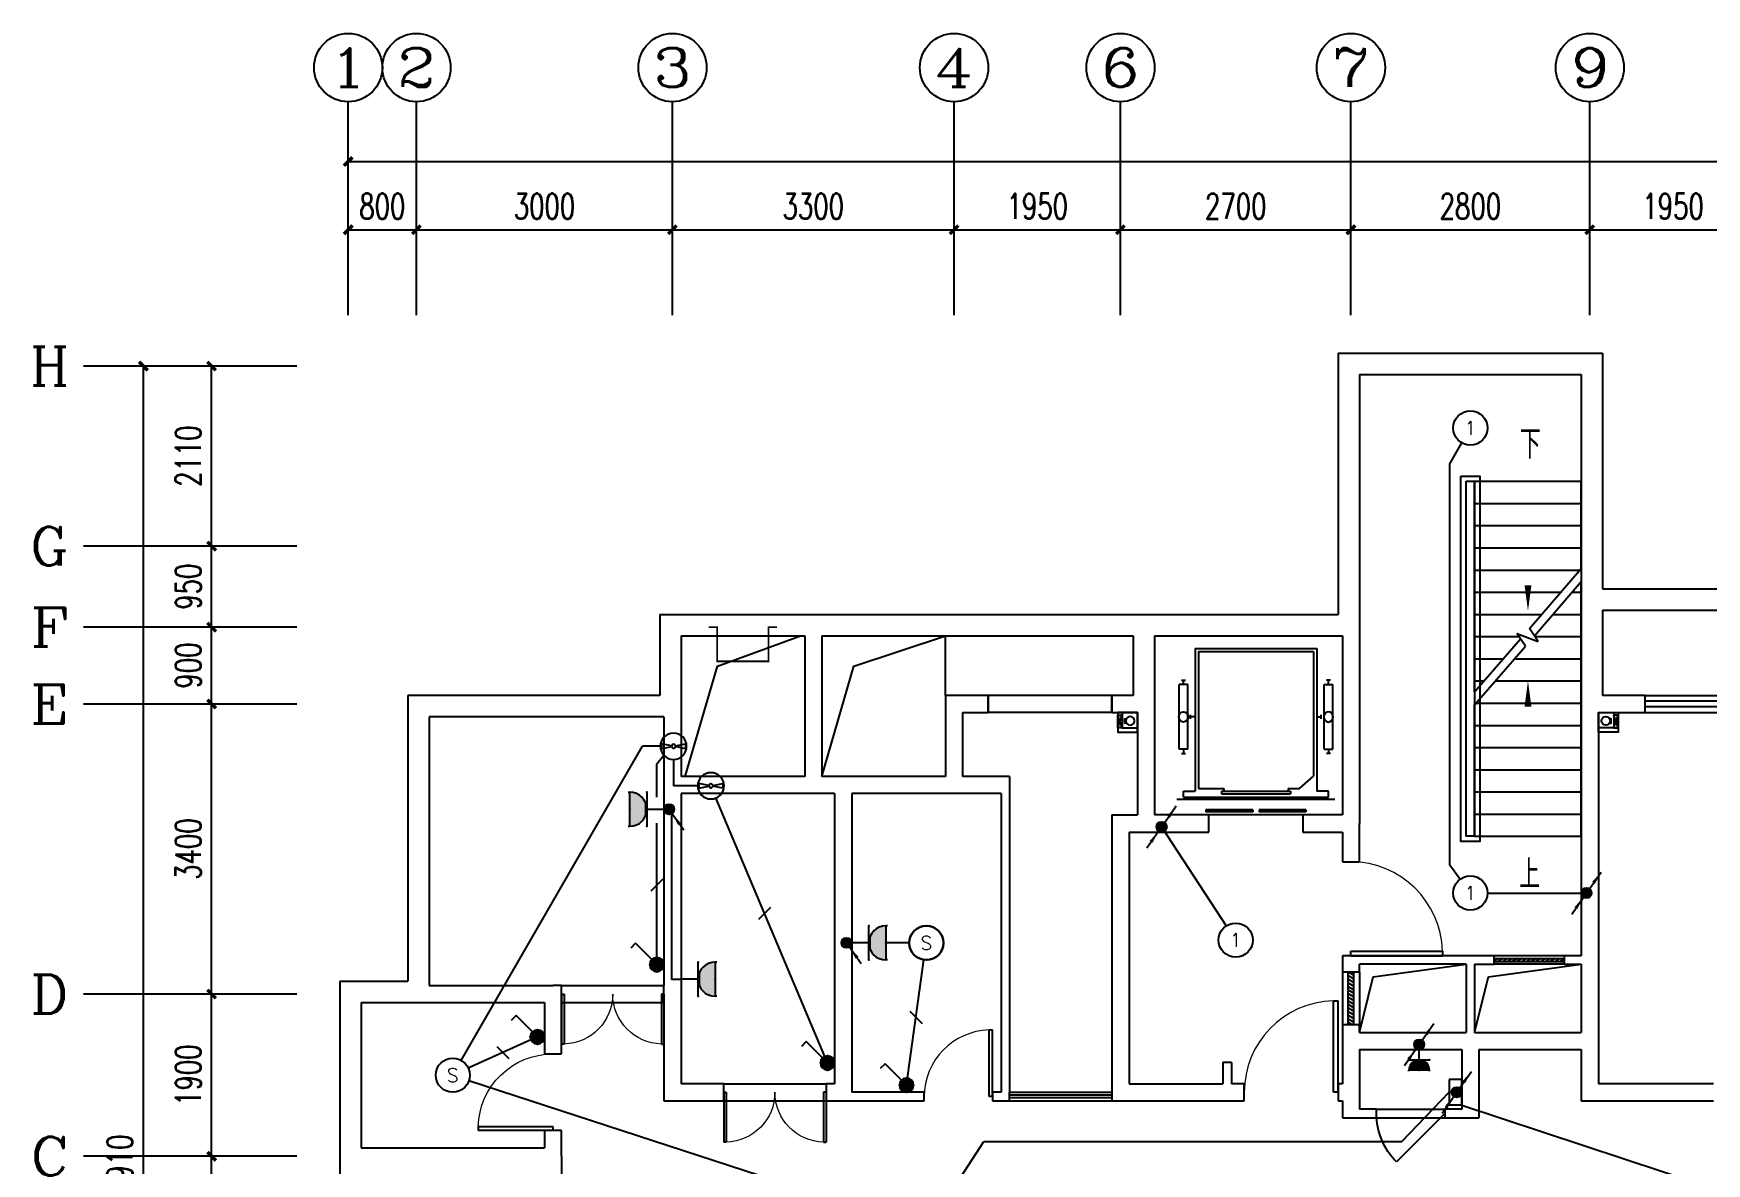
# Model space of a CAD drawing. Extents: x 4483438 to 4539495, y -137448 to -108843.
# Drawn here: x 4483453 to 4503058, y -122086 to -108843 of the extents above; entities that cross this region are included whole.
import ezdxf
from ezdxf.enums import TextEntityAlignment as Align

# ---------------------------------------------------------------- set-up
doc = ezdxf.new("R2010")
doc.units = 0
doc.header["$LTSCALE"] = 1000
doc.header["$MEASUREMENT"] = 0
doc.linetypes.add('2标准层左边户_t8$0$DASH', pattern=[0.35, 0.25, -0.1])
doc.linetypes.add('DASH', pattern=[0.35, 0.25, -0.1])
for name, color, linetype in [('EQUIP', 3, 'Continuous'), ('EQUIP-动力', 3, 'Continuous'), ('EQUIP-照明', 3, 'Continuous'), ('LAYER3', 7, 'Continuous'), ('LVTRY', 7, 'Continuous'), ('TEL_TEXT', 7, 'Continuous'), ('图层1', 7, 'Continuous')]:
    doc.layers.add(name, color=color, linetype=linetype)
doc.styles.add('_TCH_AXIS', font='COMPLEX', dxfattribs={"bigfont": 'GBCBIG'})
doc.styles.add('_TCH_DIM', font='SIMPLEX', dxfattribs={"bigfont": 'GBCBIG'})
doc.styles.add('_TCH_DIM_T3', font='SIMPLEX', dxfattribs={"width": 0.705882, "bigfont": 'GBCBIG'})
doc.styles.add('_TEL_ATTDEF', font='simplex.shx', dxfattribs={"width": 0.8, "height": 3, "bigfont": 'hztxt.shx'})
doc.styles.add('_TEL_DIM', font='SIMPLEX', dxfattribs={"width": 0.8, "height": 3.5, "bigfont": 'HZTXT'})
doc.styles.add('DIM_FONT', font='SIMPLEX', dxfattribs={"width": 0.7, "bigfont": 'GBCBIG'})
doc.styles.get("Standard").update_dxf_attribs({"font": 'gbenor.shx', "bigfont": 'gbcbig.shx'})

# ---------------------------------------------------------------- blocks, each defined once
blk = doc.blocks.new('A$C218D6D86')
at = {"linetype": '2标准层左边户_t8$0$DASH', "ltscale": 10}
for p, q in [((230, 550), (180, 700)), ((180, 550), (230, 700))]:
    blk.add_line(p, q, dxfattribs=at)
for points in [[(230, 730), (230, 500), (0, 500)], [(180, 730), (180, 550), (0, 550)]]:
    blk.add_lwpolyline(points)
blk.add_lwpolyline([(139, 608), (149, 608), (149, 658), (139, 658)], close=True)
blk.add_lwpolyline([(230, 550), (230, 700), (180, 700), (180, 550)], close=True, dxfattribs=at)
at = {"ltscale": 30}
blk.add_circle((87, 634), 50, dxfattribs=at)
at = {"layer": 'Defpoints', "color": 250}
blk.add_lwpolyline([(0, 500), (0, 730), (230, 730)], dxfattribs=at)
blk = doc.blocks.new('$equip$00001237')
for p, q in [((-0.5, 1.05), (-0.5, 1)), ((-0.5, 1), (0.5, 1)), ((0.5, 1.05), (0.5, 1)), ((0.5, 0.5), (-0.5, 0.5)), ((0, 0.5), (0, 0))]:
    blk.add_line(p, q)
blk.add_arc((0, 1), 0.5, 180, 0)
for p in [(0, 1), (-0.5, 0.5), (0.5, 0.5), (0, 0)]:
    blk.add_point(p)
for points in [[(0.433, 0.75), (-0.433, 0.75), (0.5, 1), (-0.5, 1)], [(0.25, 0.567), (-0.25, 0.567), (0.433, 0.75), (-0.433, 0.75)], [(0, 0.5), (0, 0.5), (0.25, 0.567), (-0.25, 0.567)]]:
    blk.add_solid(points)
at = {"flags": 9}
blk.add_attdef('A', (0, 0), '', height=0.00002, dxfattribs=at)
blk = doc.blocks.new('$equip$00001962')
for p, q in [((0.147, 0.356), (0.625, 0.833)), ((0.625, 0.833), (0.766, 0.692))]:
    blk.add_line(p, q)
blk.add_circle((0, 0.208), 0.208)
for p in [(-0.208, 0.208), (0, 0.417), (0, 0), (0.208, 0.208)]:
    blk.add_point(p)
for points in [[(-0.18, 0.313), (0.18, 0.313), (-0.208, 0.208), (0.208, 0.208)], [(-0.18, 0.104), (0.18, 0.104), (-0.208, 0.208), (0.208, 0.208)], [(-0.104, 0.389), (0.104, 0.389), (-0.18, 0.313), (0.18, 0.313)], [(-0.104, 0.028), (0.104, 0.028), (-0.18, 0.104), (0.18, 0.104)], [(0, 0.417), (0, 0.417), (-0.104, 0.389), (0.104, 0.389)], [(0, 0), (0, 0), (-0.104, 0.028), (0.104, 0.028)]]:
    blk.add_solid(points)
at = {"layer": 'TEL_TEXT', "style": '_TEL_DIM', "flags": 1}
blk.add_attdef('A', text='', height=0.00002, dxfattribs=at).set_placement((0, 0), align=Align.MIDDLE_CENTER)
blk = doc.blocks.new('A$C71E732F8')
at = {"layer": '图层1', "color": 3}
for p, q in [((0, 300), (150, 300)), ((0, 0), (0, 300)), ((150, 300), (150, 0)), ((0, 0), (150, 0))]:
    blk.add_line(p, q, dxfattribs=at)
blk = doc.blocks.new('$equip$00001838')
blk.add_circle((0, 0), 0.5)
at = {"color": 7, "style": '_TEL_DIM'}
blk.add_attdef('$TEXT$', text='', height=0.4, dxfattribs=at).set_placement((0, 0), align=Align.MIDDLE_CENTER)
at = {"color": 7, "style": '_TEL_DIM', "flags": 1}
blk.add_attdef('A', text='', height=0.00002, dxfattribs=at).set_placement((0, 0), align=Align.MIDDLE_CENTER)
blk = doc.blocks.new('$equip$00002837')
blk.add_lwpolyline([(0.5, 0, 1), (-0.5, 0, 1), (0.5, 0, -0.854586)], format="xyb")
blk.add_circle((0, 0), 0.5)
for p in [(0, 0.5), (-0.5, 0), (0.5, 0), (0, -0.5)]:
    blk.add_point(p)
at = {"color": 7, "style": '_TEL_DIM'}
blk.add_attdef('$TEXT$', text='', height=0.4, dxfattribs=at).set_placement((0, 0), align=Align.MIDDLE_CENTER)
at = {"color": 7, "style": '_TEL_DIM', "flags": 1}
for tag in ['A', 'REMARK']:
    blk.add_attdef(tag, text='', height=0.00002, dxfattribs=at).set_placement((0, 0), align=Align.MIDDLE_CENTER)
blk = doc.blocks.new('_LINKPT1')
blk.add_line((0, 0), (0, 0))
blk = doc.blocks.new('M_Z12BAD')
for p, q in [((-0.625, 0.13), (-0.102, 0.021)), ((-0.625, -0.13), (-0.625, 0.13)), ((0.625, 0.13), (0.102, 0.021)), ((0.625, -0.13), (0.625, 0.13)), ((-0.102, -0.021), (-0.625, -0.13)), ((0.102, -0.021), (0.625, -0.13))]:
    blk.add_line(p, q)
for radius in [0.688, 0.104]:
    blk.add_circle((0, 0), radius)
for p in [(-0.688, 0), (0, 0.688), (0.688, 0), (0, -0.688)]:
    blk.add_blockref('_LINKPT1', p)
at = {"style": 'DIM_FONT', "width": 0.8, "flags": 9}
blk.add_attdef('A', (0, 0), '', height=0.0000125, dxfattribs=at)
blk = doc.blocks.new('_ArchTick')
at = {"color": 0, "linetype": 'ByBlock', "const_width": 0.4}
blk.add_lwpolyline([(-0.5, -0.5), (0.5, 0.5)], dxfattribs=at)
blk = doc.blocks.new('$WINLIB2D$00000039')
at = {"color": 0}
for points in [[(-0.5, 0.5), (-0.5, -0.5)], [(0.5, 0.5), (-0.5, 0.5)], [(0.5, -0.5), (0.5, 0.5)], [(-0.5, 0.167), (0.5, 0.167)], [(-0.452, -0.167), (-0.5, 0.084)], [(-0.384, -0.167), (-0.448, 0.167)], [(-0.316, -0.167), (-0.38, 0.167)], [(-0.248, -0.167), (-0.312, 0.167)], [(-0.18, -0.167), (-0.244, 0.167)], [(-0.112, -0.167), (-0.176, 0.167)], [(-0.044, -0.167), (-0.108, 0.167)], [(0.024, -0.167), (-0.04, 0.167)], [(0.092, -0.167), (0.028, 0.167)], [(0.16, -0.167), (0.096, 0.167)], [(0.228, -0.167), (0.164, 0.167)], [(0.296, -0.167), (0.232, 0.167)], [(0.364, -0.167), (0.3, 0.167)], [(0.432, -0.167), (0.368, 0.167)], [(0.5, -0.167), (0.436, 0.167)], [(-0.5, -0.167), (0.5, -0.167)], [(0.5, -0.5), (-0.5, -0.5)]]:
    blk.add_lwpolyline(points, dxfattribs=at)
blk = doc.blocks.new('$DorLib2D$00000114')
at = {"color": 0}
blk.add_line((0.5, 0), (-0.207, 0.707), dxfattribs=at)
blk.add_arc((0.5, 0), 1, 135, 180, dxfattribs=at)
blk = doc.blocks.new('$DorLib2D$00000001')
for p, q in [((0.45, 0.975), (0.5, 0.975)), ((0.45, 0), (0.45, 0.975)), ((0.5, 0), (0.5, 0.975)), ((0.5, 0), (0.45, 0))]:
    blk.add_line(p, q)
at = {"lineweight": 13}
blk.add_arc((0.475, 0), 0.975, 91.4693, 180, dxfattribs=at)
blk = doc.blocks.new('$DORLIB2D$00000127')
at = {"color": 0}
for points in [[(-0.533, 0.795), (-0.533, 0.69)], [(-0.033, 0.795), (-0.533, 0.795)], [(-0.033, 0.795), (-0.033, 0.69)], [(0.533, 0.795), (0.033, 0.795)], [(0.033, 0.795), (0.033, 0.69)], [(0.533, 0.795), (0.533, 0.69)], [(-0.033, 0.69), (-0.533, 0.69)], [(0.533, 0.69), (0.033, 0.69)], [(0.5, 0.5), (-0.5, 0.5)]]:
    blk.add_lwpolyline(points, dxfattribs=at)
blk = doc.blocks.new('$TCHSYS$WIN2D')
for p, q in [((-0.5, 0.5), (0.5, 0.5)), ((0.5, 0.167), (-0.5, 0.167)), ((0.5, -0.167), (-0.5, -0.167)), ((-0.5, -0.5), (0.5, -0.5))]:
    blk.add_line(p, q)
blk = doc.blocks.new('$DorLib2D$00000002')
for p, q in [((-0.5, 0), (-0.5, 0.4875)), ((-0.475, 0.4875), (-0.5, 0.4875)), ((-0.475, 0), (-0.475, 0.4875)), ((0.475, 0), (0.475, 0.4875)), ((0.475, 0.4875), (0.5, 0.4875)), ((0.5, 0), (0.5, 0.4875)), ((-0.5, 0), (-0.475, 0)), ((0.5, 0), (0.475, 0))]:
    blk.add_line(p, q)
at = {"lineweight": 13}
for centre, start, end in [((-0.4875, 0), 0, 88.53072), ((0.4875, 0), 91.46928, 180)]:
    blk.add_arc(centre, 0.4875, start, end, dxfattribs=at)
blk = doc.blocks.new('$TCHSYS$DOOR2D')
for p, q in [((0.45, 0.975), (0.5, 0.975)), ((0.45, 0), (0.45, 0.975)), ((0.5, 0), (0.5, 0.975)), ((0.5, 0), (0.45, 0))]:
    blk.add_line(p, q)
at = {"lineweight": 13}
blk.add_arc((0.475, 0), 0.975, 91.4693, 180, dxfattribs=at)

msp = doc.modelspace()

# ---------------------------------------------------------------- hatches: boundary and pattern name
at = {"layer": 'LAYER3'}
h = msp.add_hatch(color=0, dxfattribs=at)
edge = h.paths.add_edge_path()
edge.add_arc((4490901, -117934), 60, 0, 360)
h = msp.add_hatch(color=0, dxfattribs=at)
edge = h.paths.add_edge_path()
edge.add_arc((4496672, -118141), 60, 0, 360)
h = msp.add_hatch(color=0, dxfattribs=at)
edge = h.paths.add_edge_path()
edge.add_arc((4501651, -118916), 60, 0, 360)
h = msp.add_hatch(color=0, dxfattribs=at)
edge = h.paths.add_edge_path()
edge.add_arc((4492981, -119500), 60, 0, 360)
h = msp.add_hatch(color=0, dxfattribs=at)
edge = h.paths.add_edge_path()
edge.add_arc((4499691, -120691), 60, 0, 360)
h = msp.add_hatch(color=0, dxfattribs=at)
edge = h.paths.add_edge_path()
edge.add_arc((4500131, -121251), 60, 0, 360)

# ---------------------------------------------------------------- linework, layer by layer
at = {"color": 7}
for p, q in [((4487141, -112143), (4487141, -109643)), ((4487941, -112143), (4487941, -109643)), ((4490941, -112143), (4490941, -109643)), ((4494241, -112143), (4494241, -109643)), ((4496191, -112143), (4496191, -109643)), ((4498891, -112143), (4498891, -109643)), ((4501691, -112143), (4501691, -109643)), ((4487141, -112143), (4487141, -110093)), ((4487141, -110343), (4534341, -110343)), ((4487141, -112143), (4487141, -110893)), ((4487941, -112143), (4487941, -110893)), ((4487941, -112143), (4487941, -110893)), ((4490941, -112143), (4490941, -110893)), ((4490941, -112143), (4490941, -110893)), ((4494241, -112143), (4494241, -110893)), ((4494241, -112143), (4494241, -110893)), ((4496191, -112143), (4496191, -110893)), ((4496191, -112143), (4496191, -110893)), ((4498891, -112143), (4498891, -110893)), ((4498891, -112143), (4498891, -110893)), ((4501691, -112143), (4501691, -110893)), ((4501691, -112143), (4501691, -110893)), ((4487141, -111143), (4487941, -111143)), ((4487941, -111143), (4490941, -111143)), ((4490941, -111143), (4494241, -111143)), ((4494241, -111143), (4496191, -111143)), ((4496191, -111143), (4498891, -111143)), ((4498891, -111143), (4501691, -111143)), ((4501691, -111143), (4503641, -111143)), ((4498741, -112591), (4498741, -115651)), ((4498741, -112591), (4501841, -112591)), ((4501841, -112591), (4501841, -115351)), ((4486541, -112741), (4484041, -112741)), ((4486541, -112741), (4484491, -112741)), ((4484741, -131651), (4484741, -112741)), ((4486541, -112741), (4485291, -112741)), ((4485541, -114851), (4485541, -112741)), ((4498991, -112841), (4498991, -115801)), ((4498991, -112841), (4501591, -112841)), ((4501591, -112841), (4501591, -115451)), ((4500341, -116557), (4500341, -114091)), ((4500341, -114091), (4501591, -114091)), ((4501591, -115113), (4501591, -114091)), ((4500341, -114351), (4501591, -114351)), ((4500341, -114611), (4501591, -114611)), ((4486541, -114851), (4484041, -114851)), ((4486541, -114851), (4485291, -114851)), ((4486541, -114851), (4485291, -114851)), ((4485541, -115801), (4485541, -114851)), ((4500341, -114871), (4501591, -114871)), ((4500341, -115131), (4501575, -115131)), ((4500983, -115816), (4501591, -115113)), ((4501041, -115901), (4501591, -115266)), ((4501591, -118251), (4501591, -115266)), ((4500341, -115391), (4501350, -115391)), ((4501482, -115391), (4501591, -115391)), ((4501591, -115451), (4501591, -116701)), ((4501841, -115351), (4503791, -115351)), ((4490791, -115651), (4490791, -116601)), ((4490791, -115651), (4492591, -115651)), ((4492591, -115651), (4496491, -115651)), ((4496491, -115651), (4498741, -115651)), ((4500341, -115651), (4501125, -115651)), ((4501257, -115651), (4501591, -115651)), ((4501841, -115601), (4503541, -115601)), ((4501841, -115601), (4501841, -116601)), ((4486541, -115801), (4484041, -115801)), ((4486541, -115801), (4485291, -115801)), ((4486541, -115801), (4485291, -115801)), ((4485541, -116701), (4485541, -115801)), ((4498991, -115801), (4498991, -118101)), ((4501087, -115970), (4500983, -115816)), ((4491041, -115901), (4491041, -116701)), ((4491041, -115901), (4492491, -115901)), ((4492491, -115901), (4492491, -117551)), ((4492691, -115901), (4496341, -115901)), ((4492691, -115901), (4492691, -117551)), ((4494141, -116601), (4494141, -115901)), ((4496341, -115901), (4496341, -116601)), ((4496591, -115901), (4496591, -116701)), ((4496591, -115901), (4498791, -115901)), ((4497064, -116049), (4498493, -116049)), ((4497064, -116049), (4497064, -117724)), ((4498493, -116049), (4498493, -117724)), ((4498791, -115901), (4498791, -118001)), ((4500341, -115911), (4500861, -115911)), ((4500341, -116557), (4500878, -115936)), ((4500341, -116709), (4500936, -116022)), ((4500936, -116022), (4500836, -115874)), ((4500836, -115874), (4501087, -115970)), ((4501047, -115911), (4501591, -115911)), ((4497106, -116087), (4498451, -116087)), ((4497106, -116087), (4497106, -117693)), ((4498451, -116087), (4498451, -117545)), ((4500341, -116171), (4500675, -116171)), ((4500807, -116171), (4501591, -116171)), ((4496906, -116423), (4496952, -116423)), ((4496929, -116473), (4496929, -116423)), ((4498651, -116423), (4498605, -116423)), ((4498628, -116473), (4498628, -116423)), ((4500341, -116431), (4500449, -116431)), ((4500582, -116431), (4501591, -116431)), ((4490791, -116601), (4487841, -116601)), ((4487841, -116601), (4487841, -119951)), ((4494141, -116601), (4494141, -117551)), ((4494641, -116601), (4494141, -116601)), ((4494641, -116801), (4494641, -116601)), ((4496091, -116601, 800), (4494641, -116601, 800)), ((4496341, -116601), (4496091, -116601)), ((4496091, -116601), (4496091, -116801)), ((4496879, -117230), (4496879, -116473)), ((4496979, -116473), (4496879, -116473)), ((4496979, -117230), (4496979, -116473)), ((4498578, -117230), (4498578, -116473)), ((4498578, -116473), (4498678, -116473)), ((4498678, -117230), (4498678, -116473)), ((4502341, -116601), (4501841, -116601)), ((4502341, -116801), (4502341, -116601)), ((4486541, -116701), (4484041, -116701)), ((4486541, -116701), (4485291, -116701)), ((4486541, -116701), (4485291, -116701)), ((4485541, -120101), (4485541, -116701)), ((4491041, -116701), (4491041, -117551)), ((4494341, -116801), (4494341, -117551)), ((4494341, -116801), (4494641, -116801)), ((4496091, -116801, 800), (4494641, -116801, 800)), ((4496091, -116801), (4496391, -116801)), ((4496391, -116801), (4496391, -118001)), ((4496591, -116701), (4496591, -118001)), ((4497013, -116875), (4497013, -116829)), ((4498544, -116875), (4498544, -116829)), ((4500341, -118251), (4500341, -116709)), ((4500357, -116691), (4501591, -116691)), ((4501591, -116701), (4501591, -119651)), ((4501791, -116801), (4502341, -116801)), ((4501791, -116801), (4501791, -119751)), ((4490841, -116851), (4488091, -116851)), ((4488091, -116851), (4488091, -120001)), ((4490841, -116851), (4490841, -117651)), ((4497064, -116852), (4497013, -116852)), ((4498493, -116852), (4498544, -116852)), ((4500341, -116951), (4501591, -116951)), ((4496979, -117230), (4496879, -117230)), ((4496929, -117230), (4496929, -117281)), ((4498578, -117230), (4498678, -117230)), ((4498628, -117230), (4498628, -117281)), ((4500341, -117211), (4501591, -117211)), ((4496906, -117281), (4496952, -117281)), ((4498651, -117281), (4498605, -117281)), ((4492491, -117551), (4491041, -117551)), ((4492841, -117551), (4492691, -117551)), ((4494141, -117551), (4492841, -117551)), ((4494891, -117551), (4494341, -117551)), ((4494891, -117551), (4494891, -121251)), ((4498288, -117693), (4498451, -117545)), ((4500341, -117471), (4501591, -117471)), ((4490841, -117651), (4490841, -120001)), ((4491041, -117751), (4491041, -120101)), ((4492591, -117751), (4491041, -117751)), ((4492841, -117751), (4492591, -117751)), ((4492841, -117751), (4492841, -121151)), ((4493041, -117751), (4493041, -121251)), ((4494241, -117751), (4493041, -117751)), ((4494791, -117751), (4494241, -117751)), ((4494791, -117751), (4494791, -121251)), ((4496853, -117817), (4498703, -117817)), ((4496929, -117724), (4497064, -117724)), ((4496929, -117794), (4496929, -117724)), ((4496929, -117794), (4498628, -117794)), ((4497106, -117693), (4497400, -117693)), ((4497375, -117724), (4498182, -117724)), ((4497375, -117724), (4497375, -117755)), ((4497375, -117755), (4498182, -117755)), ((4497400, -117693), (4497400, -117724)), ((4498157, -117693), (4498288, -117693)), ((4498157, -117693), (4498157, -117724)), ((4498182, -117724), (4498182, -117755)), ((4498628, -117724), (4498493, -117724)), ((4498628, -117794), (4498628, -117724)), ((4500341, -117731), (4501591, -117731)), ((4496091, -118001), (4496091, -121251)), ((4496091, -118001), (4496391, -118001)), ((4497228, -118001), (4496591, -118001)), ((4497228, -118201), (4497228, -118001)), ((4498791, -118001), (4498328, -118001)), ((4498328, -118001), (4498328, -118201)), ((4500341, -117991), (4501591, -117991)), ((4496291, -118201), (4496291, -121151)), ((4496291, -118201), (4496491, -118201)), ((4496491, -118201), (4497228, -118201)), ((4498328, -118201), (4498791, -118201)), ((4498791, -118201), (4498791, -118551)), ((4498991, -118551), (4498991, -118101)), ((4500341, -118251), (4501591, -118251)), ((4498791, -118551), (4498991, -118551)), ((4498991, -119651), (4498791, -119651)), ((4498791, -119651), (4498791, -119751)), ((4498791, -119751), (4498791, -119841)), ((4500292, -119651), (4498991, -119651)), ((4498991, -119841), (4498991, -119751)), ((4500241, -119751), (4498991, -119751)), ((4500241, -119751), (4500241, -120551)), ((4500571, -119651), (4500292, -119651)), ((4500341, -119751), (4500571, -119751)), ((4500341, -119751), (4500341, -120551)), ((4500571, -119751), (4500571, -119651)), ((4501591, -119651), (4501391, -119651)), ((4501391, -119651), (4501391, -119751)), ((4501391, -119751), (4501591, -119751)), ((4501591, -119751), (4501591, -120551)), ((4501791, -119751), (4501791, -120651)), ((4487041, -119951), (4487041, -122001)), ((4487041, -119951), (4487841, -119951)), ((4498791, -119841), (4498991, -119841)), ((4486541, -120101), (4484041, -120101)), ((4486541, -120101), (4485291, -120101)), ((4486541, -120101), (4485291, -120101)), ((4485541, -122001), (4485541, -120101)), ((4488091, -120001), (4489541, -120001)), ((4489641, -120001), (4489541, -120001)), ((4489641, -120001), (4490841, -120001)), ((4489641, -120201), (4489641, -120001)), ((4490841, -120201), (4490841, -120001)), ((4491041, -120101), (4491041, -121151)), ((4487291, -120201), (4487291, -121901)), ((4487291, -120201), (4487941, -120201)), ((4487941, -120201), (4489441, -120201)), ((4489441, -120201), (4489441, -120801)), ((4489641, -120201), (4490841, -120201)), ((4489641, -120801), (4489641, -120201)), ((4490841, -120201), (4490841, -121351)), ((4498991, -120461), (4498791, -120461)), ((4498791, -120461), (4498791, -120651)), ((4498991, -120551), (4498991, -120461)), ((4498991, -120551), (4500241, -120551)), ((4500341, -120551), (4501591, -120551)), ((4498791, -120651), (4498791, -121151)), ((4498991, -120751), (4500191, -120751)), ((4498991, -120751), (4498991, -121251)), ((4500191, -120751), (4500191, -121451)), ((4500391, -120751), (4501591, -120751)), ((4500391, -120751), (4500391, -121551)), ((4501591, -120751), (4501591, -121351)), ((4501791, -120651), (4501791, -121151)), ((4489441, -120801), (4489641, -120801)), ((4497391, -120901), (4497391, -121151)), ((4497491, -120901), (4497391, -120901)), ((4497491, -120901), (4497491, -121151)), ((4491541, -121151), (4491041, -121151)), ((4491541, -121151), (4492741, -121151)), ((4491541, -121351), (4491541, -121151)), ((4492841, -121151), (4492741, -121151)), ((4492741, -121151), (4492741, -121351)), ((4496291, -121151), (4497391, -121151)), ((4497641, -121151), (4497491, -121151)), ((4497641, -121351), (4497641, -121151)), ((4498791, -121151), (4498741, -121151)), ((4498741, -121151), (4498741, -121351)), ((4503141, -121151), (4501791, -121151)), ((4490841, -121351), (4491541, -121351)), ((4491541, -121351), (4492741, -121351)), ((4492741, -121351), (4492841, -121351)), ((4492841, -121351), (4493891, -121351)), ((4493891, -121251), (4493041, -121251)), ((4493891, -121351), (4493891, -121251)), ((4494791, -121251), (4494691, -121251)), ((4494691, -121251), (4494691, -121351)), ((4494691, -121351), (4494791, -121351)), ((4494791, -121351), (4494891, -121351)), ((4494891, -121351), (4494891, -121251)), ((4496091, -121251), (4496091, -121351)), ((4496091, -121351), (4496191, -121351)), ((4496191, -121351), (4497391, -121351)), ((4497391, -121351), (4497641, -121351)), ((4498741, -121351), (4498791, -121351)), ((4498791, -121351), (4498791, -121551)), ((4498991, -121251), (4498991, -121451)), ((4501591, -121351), (4503141, -121351)), ((4498791, -121551), (4499191, -121551)), ((4499191, -121451), (4498991, -121451)), ((4499191, -121551), (4499191, -121451)), ((4499191, -121451), (4499991, -121451)), ((4499191, -121551), (4499991, -121551)), ((4500191, -121451), (4499991, -121451)), ((4499991, -121451), (4499991, -121551)), ((4499991, -121551), (4500391, -121551)), ((4489641, -121701), (4489441, -121701)), ((4489441, -121701), (4489441, -121901)), ((4489641, -122001), (4489641, -121701)), ((4487291, -121901), (4489441, -121901)), ((4486541, -122001), (4484041, -122001)), ((4486541, -122001), (4485291, -122001)), ((4486541, -122001), (4485291, -122001)), ((4485541, -123801), (4485541, -122001)), ((4487041, -122001), (4487041, -123801)), ((4489641, -122001), (4489641, -122551))]:
    msp.add_line(p, q, dxfattribs=at)
at = {"color": 7, "linetype": 'DASH'}
for p, q in [((4494641, -116601), (4494641, -116801)), ((4496091, -116801), (4496091, -116601))]:
    msp.add_line(p, q, dxfattribs=at)
at = {"color": 7}
for points in [[(4500966, -113931, 0, 0, 0), (4500966, -115611, 0, 80, 0), (4500966, -115311, 0, 0, 0)], [(4500966, -118411, 0, 0, 0), (4500966, -116431, 0, 80, 0), (4500966, -116731, 0, 0, 0)]]:
    msp.add_lwpolyline(points, format="xyseb", dxfattribs=at)
for points in [[(4500181, -114031), (4500401, -114031), (4500401, -118311), (4500181, -118311)], [(4500241, -114091), (4500341, -114091), (4500341, -118251), (4500241, -118251)]]:
    msp.add_lwpolyline(points, close=True, dxfattribs=at)
at = {"color": 7, "const_width": 20}
msp.add_lwpolyline([(4491366, -115801), (4491466, -115801), (4491466, -116201), (4492066, -116201), (4492066, -115801), (4492166, -115801)], dxfattribs=at)
at = {"color": 7}
for points in [[(4491091, -117551), (4491468, -116256), (4492441, -115901)], [(4492691, -117551), (4493068, -116256), (4494141, -115901)], [(4498991, -120551), (4499152, -119900), (4500241, -119751)], [(4500341, -120551), (4500502, -119900), (4501591, -119751)]]:
    msp.add_lwpolyline(points, dxfattribs=at)
for centre in [(4487141, -109243), (4487941, -109243), (4490941, -109243), (4494241, -109243), (4496191, -109243), (4498891, -109243), (4501691, -109243)]:
    msp.add_circle(centre, 400, dxfattribs=at)
msp.add_ellipse((4496929, -116852), major_axis=(0, -60.1), ratio=0.918919, start_param=-1.570796, end_param=4.712389, dxfattribs=at)
at = {"color": 7, "extrusion": (0, 0, -1)}
msp.add_ellipse((4498628, -116852), major_axis=(0, -60.1), ratio=0.918919, start_param=-1.570796, end_param=4.712389, dxfattribs=at)
at = {"layer": 'LAYER3', "color": 0}
for p, q in [((4491073, -118179), (4490935, -117983)), ((4496707, -118092), (4496844, -117896)), ((4496500, -118387), (4496638, -118190)), ((4501685, -118867), (4501823, -118671)), ((4501479, -119162), (4501616, -118965)), ((4493153, -119745), (4493015, -119549)), ((4499725, -120642), (4499863, -120446)), ((4499518, -120937), (4499656, -120740)), ((4500165, -121202), (4500303, -121006)), ((4499959, -121497), (4500096, -121300))]:
    msp.add_line(p, q, dxfattribs=at)
for points in [[(4490935, -117983, 0, 40, 0), (4491024, -118109, 40, 40, 0)], [(4496844, -117896, 0, 40, 0), (4496756, -118022, 40, 40, 0)], [(4496638, -118190, 0, 40, 0), (4496549, -118317, 40, 40, 0)], [(4501823, -118671, 0, 40, 0), (4501734, -118797, 40, 40, 0)], [(4501616, -118965, 0, 40, 0), (4501528, -119092, 40, 40, 0)], [(4493015, -119549, 0, 40, 0), (4493104, -119675, 40, 40, 0)], [(4499863, -120446, 0, 40, 0), (4499774, -120572, 40, 40, 0)], [(4499656, -120740, 0, 40, 0), (4499567, -120867, 40, 40, 0)], [(4500303, -121006, 0, 40, 0), (4500214, -121132, 40, 40, 0)], [(4500096, -121300, 0, 40, 0), (4500008, -121427, 40, 40, 0)]]:
    msp.add_lwpolyline(points, format="xyseb", dxfattribs=at)
for centre in [(4490901, -117934), (4496672, -118141), (4501651, -118916), (4492981, -119500), (4499691, -120691), (4500131, -121251)]:
    msp.add_circle(centre, 60, dxfattribs=at)
at = {"layer": 'TEL_TEXT', "color": 0}
for p, q in [((4490828, -118754), (4490687, -118896)), ((4492091, -119085), (4491949, -119227)), ((4493723, -120302), (4493865, -120444)), ((4488882, -120715), (4489024, -120857))]:
    msp.add_line(p, q, dxfattribs=at)
at = {"layer": '图层1', "color": 4}
for p, q in [((4500049, -113888), (4500191, -113640)), ((4500049, -118590), (4500049, -113888)), ((4488466, -120878), (4490588, -117196)), ((4490799, -117196), (4490588, -117196)), ((4490758, -117404), (4490841, -117302)), ((4490758, -117793), (4490758, -117404)), ((4490953, -117350), (4490953, -117660)), ((4491237, -117660), (4490953, -117660)), ((4492758, -120908), (4491450, -117802)), ((4490931, -117944), (4490931, -119929)), ((4490758, -119713), (4490758, -118098)), ((4496672, -118141), (4497431, -119301)), ((4500172, -118756), (4500049, -118590)), ((4500491, -118916), (4501591, -118916)), ((4493716, -119501), (4493441, -119501)), ((4493683, -121168), (4493888, -119699)), ((4491041, -119929), (4490931, -119929)), ((4489358, -120603), (4488548, -120969)), ((4488556, -121113), (4492149, -122286)), ((4499489, -121829), (4500041, -121251)), ((4500191, -121401), (4503789, -122591)), ((4494093, -122591), (4494589, -121829)), ((4494589, -121829), (4499489, -121829))]:
    msp.add_line(p, q, dxfattribs=at)

# ---------------------------------------------------------------- block references
at = {"color": 7}
for name, p, xscale, yscale, zscale, rotation in [('_ArchTick', (4487141, -110343), 100, 100, 100, 180), ('_ArchTick', (4487141, -111143), 100, 100, 100, 180), ('_ArchTick', (4487941, -111143), 100, 100, 100, 180), ('_ArchTick', (4490941, -111143), 100, 100, 100, 180), ('_ArchTick', (4494241, -111143), 100, 100, 100, 180), ('_ArchTick', (4496191, -111143), 100, 100, 100, 180), ('_ArchTick', (4498891, -111143), 100, 100, 100, 180), ('_ArchTick', (4501691, -111143), 100, 100, 100, 180), ('_ArchTick', (4484741, -112741), 100, 100, 100, 90), ('_ArchTick', (4485541, -112741), 100, 100, 100, 90), ('_ArchTick', (4485541, -114851), 100, 100, 100, 90), ('_ArchTick', (4485541, -114851), 100, 100, 100, 270), ('_ArchTick', (4485541, -115801), 100, 100, 100, 90), ('_ArchTick', (4485541, -115801), 100, 100, 100, 270), ('_ArchTick', (4485541, -116701), 100, 100, 100, 90), ('_ArchTick', (4485541, -116701), 100, 100, 100, 270), ('$DorLib2D$00000001', (4498891, -119101), 1100, 1100, 200, 269.9999999999353), ('$WINLIB2D$00000039', (4500981, -119701), -820, 100, 100, 179.9999999998641), ('$WINLIB2D$00000039', (4498891, -120151), -620, 200, 200, 269.9999999999407), ('_ArchTick', (4485541, -120101), 100, 100, 100, 90), ('_ArchTick', (4485541, -120101), 100, 100, 100, 270), ('$DorLib2D$00000002', (4490241, -120101), 1200, -1200, 200, 359.9999999998261), ('$DorLib2D$00000001', (4498191, -121251), 1100, 1100, 200, 2.59622783e-07), ('$DorLib2D$00000001', (4494291, -121301), 800, 800, 100, 359.9999999269913), ('$TCHSYS$DOOR2D', (4489541, -121251), 900, -900, 200, 269.9999999992417), ('$DorLib2D$00000002', (4492141, -121251), 1200, -1200, 200, 359.9999999269904), ('$TCHSYS$WIN2D', (4495491, -121301), 1200, -100, 100, 359.9999999269909), ('$DorLib2D$00000114', (4499591, -121501), 800, -800, 100, 9.433436e-10), ('_ArchTick', (4485541, -122001), 100, 100, 100, 90), ('_ArchTick', (4485541, -122001), 100, 100, 100, 270)]:
    msp.add_blockref(name, p, dxfattribs=dict(at, xscale=xscale, yscale=yscale, zscale=zscale, rotation=rotation))
for name, p, xscale, yscale, zscale in [('_ArchTick', (4487941, -111143), 100, 100, 100), ('_ArchTick', (4490941, -111143), 100, 100, 100), ('_ArchTick', (4494241, -111143), 100, 100, 100), ('_ArchTick', (4496191, -111143), 100, 100, 100), ('_ArchTick', (4498891, -111143), 100, 100, 100), ('_ArchTick', (4501691, -111143), 100, 100, 100), ('$TCHSYS$WIN2D', (4502791, -116701), 900.0016447499946, 200, 200), ('$DORLIB2D$00000127', (4497778, -118101), 1100, 200, 200)]:
    msp.add_blockref(name, p, dxfattribs=dict(at, xscale=xscale, yscale=yscale, zscale=zscale))
at = {"layer": 'EQUIP', "color": 4, "xscale": -224, "yscale": 224, "zscale": 224, "rotation": 180}
for p in [(4490953, -117196), (4491391, -117660)]:
    msp.add_blockref('M_Z12BAD', p, dxfattribs=at)
at = {"layer": 'EQUIP-动力', "color": 4}
for p, xscale, yscale, zscale, rotation in [((4490841, -117934), 400, 400, 400, 89.99999999999996), ((4493041, -119501), 400, 400, 400, 270), ((4491041, -119926), 400, 400, 400, 270), ((4499691, -120751), 240, 240, 240, 180)]:
    msp.add_blockref('$equip$00001237', p, dxfattribs=dict(at, xscale=xscale, yscale=yscale, zscale=zscale, rotation=rotation))
at = {"layer": 'EQUIP-照明', "color": 4}
ref = msp.add_blockref('$equip$00001838', (4500291, -113466), dxfattribs=dict(at, xscale=400, yscale=400, zscale=400))
ref.add_attrib('$TEXT$', '1', dxfattribs={"layer": '0', "color": 7, "height": 160, "style": '_TEL_ATTDEF'}).set_placement((4500291, -113466), align=Align.MIDDLE_CENTER)
ref = msp.add_blockref('$equip$00001838', (4500291, -118916), dxfattribs=dict(at, xscale=400, yscale=400, zscale=400))
ref.add_attrib('$TEXT$', '1', dxfattribs={"layer": '0', "color": 7, "height": 160, "style": '_TEL_ATTDEF'}).set_placement((4500291, -118916), align=Align.MIDDLE_CENTER)
ref = msp.add_blockref('$equip$00002837', (4493916, -119501), dxfattribs=dict(at, xscale=-400, yscale=400, zscale=400))
ref.add_attrib('$TEXT$', 'S', dxfattribs={"layer": '0', "color": 7, "height": 160, "style": '_TEL_ATTDEF'}).set_placement((4493916, -119501), align=Align.MIDDLE_CENTER)
ref = msp.add_blockref('$equip$00001838', (4497541, -119468), dxfattribs=dict(at, xscale=400, yscale=400, zscale=400))
ref.add_attrib('$TEXT$', '1', dxfattribs={"layer": '0', "color": 7, "height": 160, "style": '_TEL_ATTDEF'}).set_placement((4497541, -119468), align=Align.MIDDLE_CENTER)
at = {"layer": 'EQUIP-照明', "color": 4, "xscale": -400, "yscale": 400, "zscale": 400}
for p in [(4490758, -119838), (4490758, -119838), (4489358, -120686), (4492758, -120991), (4493683, -121251)]:
    msp.add_blockref('$equip$00001962', p, dxfattribs=at)
at = {"layer": 'EQUIP-照明', "color": 4}
ref = msp.add_blockref('$equip$00001838', (4488366, -121051), dxfattribs=dict(at, xscale=400, yscale=400, zscale=400))
ref.add_attrib('$TEXT$', 'S', dxfattribs={"layer": '0', "color": 7, "height": 160, "style": '_TEL_ATTDEF'}).set_placement((4488366, -121051), align=Align.MIDDLE_CENTER)
at = {"layer": 'LVTRY', "xscale": -1}
msp.add_blockref('A$C218D6D86', (4496391, -117532), dxfattribs=at)
at = {"layer": 'LVTRY', "extrusion": (0, 0, -1), "xscale": -1, "zscale": -1}
msp.add_blockref('A$C218D6D86', (-4501791, -117532), dxfattribs=at)
at = {"layer": 'LVTRY'}
msp.add_blockref('A$C218D6D86', (4501791, -117532), dxfattribs=at)
at = {"layer": '图层1', "color": 4, "xscale": -1}
msp.add_blockref('A$C71E732F8', (4500191, -121401), dxfattribs=at)

# ---------------------------------------------------------------- texts
at = {"color": 7, "style": '_TCH_AXIS'}
for s, width, p, p2 in [('1', 2.333333, (4486915, -109469), (4487367, -109469)), ('2', 1.5, (4487715, -109469), (4488167, -109469)), ('3', 1.5, (4490715, -109469), (4491167, -109469)), ('4', 1.3125, (4494015, -109469), (4494467, -109469)), ('6', 1.5, (4495965, -109469), (4496417, -109469)), ('7', 1.5, (4498665, -109469), (4499117, -109469)), ('9', 1.5, (4501465, -109469), (4501917, -109469)), ('H', 1.05, (4483415, -112968), (4483868, -112968)), ('G', 1.166667, (4483415, -115078), (4483868, -115078)), ('F', 1.3125, (4483415, -116028), (4483868, -116028)), ('E', 1.3125, (4483415, -116928), (4483868, -116928)), ('D', 1.235294, (4483415, -120328), (4483868, -120328)), ('C', 1.4, (4483415, -122228), (4483868, -122228))]:
    msp.add_text(s, height=453, dxfattribs=dict(at, width=width)).set_placement(p, p2, align=Align.FIT)
at = {"color": 7, "style": '_TCH_DIM'}
for s, p in [('下', (4500871, -113826)), ('上', (4500862, -118866))]:
    msp.add_text(s, height=338, dxfattribs=at).set_placement(p)
at = {"color": 7, "char_height": 297.5, "attachment_point": 5, "style": '_TCH_DIM_T3'}
for s, insert in [('\\A1;800', (4487541, -110868)), ('\\A1;3000', (4489441, -110868)), ('\\A1;3300', (4492591, -110868)), ('\\A1;1950', (4495216, -110868)), ('\\A1;2700', (4497541, -110868)), ('\\A1;2800', (4500291, -110868)), ('\\A1;1950', (4502666, -110868))]:
    msp.add_mtext(s, dxfattribs=dict(at, insert=insert))
at = {"color": 7, "char_height": 297.5, "attachment_point": 5, "rotation": 90, "style": '_TCH_DIM_T3'}
for s, insert in [('\\A1;2110', (4485266, -113796)), ('\\A1;950', (4485266, -115326)), ('\\A1;900', (4485266, -116251)), ('\\A1;3400', (4485266, -118401)), ('\\A1;1900', (4485266, -121051)), ('\\A1;18910', (4484466, -122196))]:
    msp.add_mtext(s, dxfattribs=dict(at, insert=insert))

doc.saveas('drawing.dxf')
